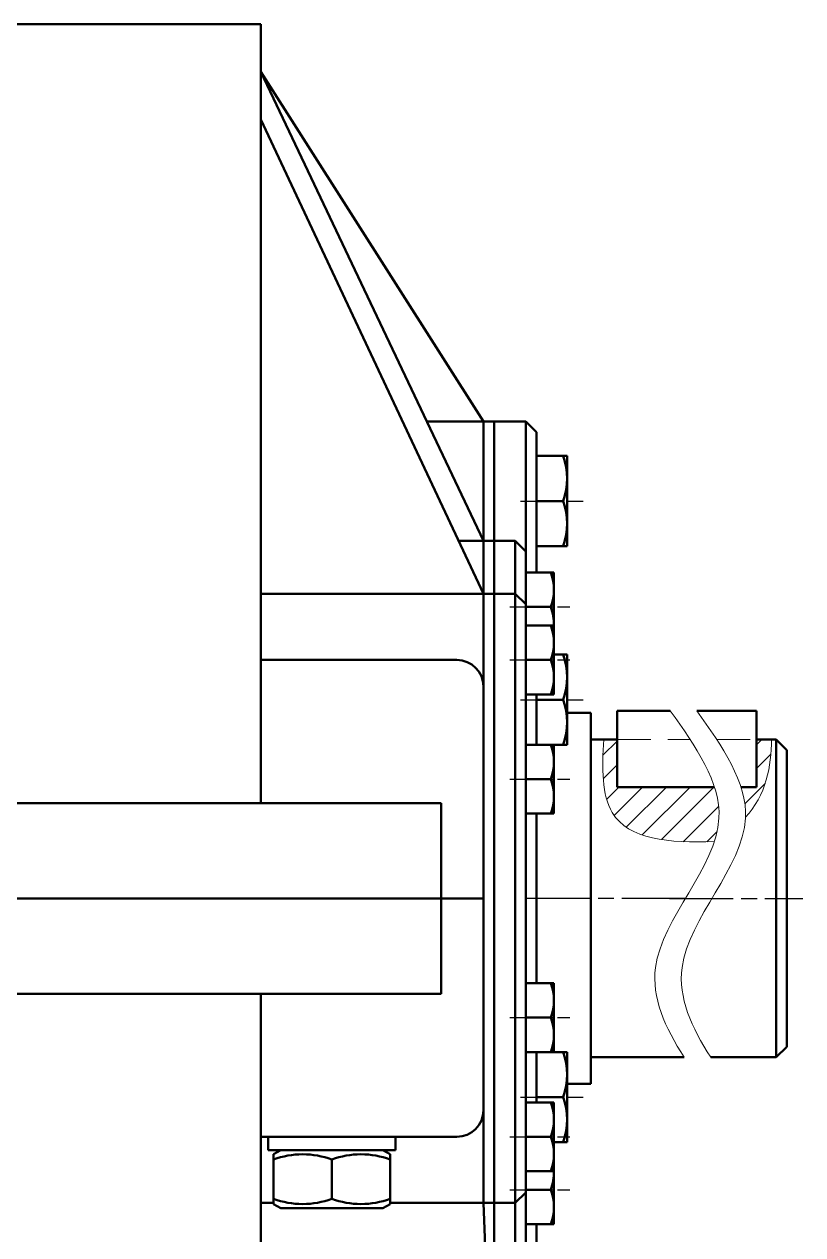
# Model space of a CAD drawing. Header units: millimetres. Extents: x -644475 to -321976, y 914968 to 1830177.
# Drawn here: x -323376.4 to -323229.5, y 915890.7 to 916119.2 of the extents above; entities that cross this region are included whole.
import ezdxf

# ---------------------------------------------------------------- set-up
doc = ezdxf.new("R2010")
doc.units = ezdxf.units.MM
for name, pattern in [('AM_ISO08W050', [18, 12, -1.5, 3, -1.5]), ('AM_ISO08W050x2', [9, 6, -0.75, 1.5, -0.75]), ('HIDDEN', [9.525, 6.35, -3.175])]:
    doc.linetypes.add(name, pattern=pattern)
for name, color, linetype, lineweight in [('1. NET DAM', 7, 'Continuous', 50), ('2. NET KHUAT', 86, 'HIDDEN', 15), ('4. NET MANH', 86, 'Continuous', 15), ('AM_0N', 7, 'Continuous', 50), ('AM_7', 4, 'AM_ISO08W050', 25)]:
    doc.layers.add(name, color=color, linetype=linetype, lineweight=lineweight)

msp = doc.modelspace()

# ---------------------------------------------------------------- hatches: boundary and pattern name
at = {"layer": '4. NET MANH'}
h = msp.add_hatch(dxfattribs=at)
h.set_pattern_fill('ANSI31', color=1)
edge = h.paths.add_edge_path()
edge.add_spline(control_points=[(-323246.151, 915964.974), (-323245.667, 915966.442), (-323244.925, 915969.874), (-323245.49, 915973.291), (-323246.118, 915975.245)], knot_values=[15.834507, 15.834507, 15.834507, 15.834507, 20.6281763, 27.0536613, 27.0536613, 27.0536613, 27.0536613], degree=3, periodic=0)
edge.add_line((-323246.118, 915975.245), (-323264.466, 915975.245))
edge.add_line((-323264.466, 915975.245), (-323264.466, 915984.245))
edge.add_line((-323264.466, 915984.245), (-323267.008, 915984.245))
edge.add_spline(control_points=[(-323267.008, 915984.245), (-323267.36, 915978.829), (-323267.388, 915965.897), (-323254.699, 915964.603), (-323246.151, 915964.974)], knot_values=[2.9709284, 2.9709284, 2.9709284, 2.9709284, 17.2674935, 39.1955749, 39.1955749, 39.1955749, 39.1955749], degree=3, periodic=0)
edge = h.paths.add_edge_path()
edge.add_spline(control_points=[(-323240.263, 915969.569), (-323238.452, 915971.453), (-323235.824, 915976.443), (-323235.409, 915981.673), (-323235.35, 915984.245)], knot_values=[106.8109349, 106.8109349, 106.8109349, 106.8109349, 114.8552047, 122.5443992, 122.5443992, 122.5443992, 122.5443992], degree=3, periodic=0)
edge.add_line((-323235.35, 915984.245), (-323238.216, 915984.245))
edge.add_line((-323238.216, 915984.245), (-323238.216, 915975.245))
edge.add_line((-323238.216, 915975.245), (-323241.118, 915975.245))
edge.add_spline(control_points=[(-323241.118, 915975.245), (-323240.511, 915973.356), (-323240.189, 915971.465), (-323240.263, 915969.569)], knot_values=[15.834507, 15.834507, 15.834507, 15.834507, 22.045362, 22.045362, 22.045362, 22.045362], degree=3, periodic=0)

# ---------------------------------------------------------------- linework, layer by layer
at = {"layer": '1. NET DAM'}
for p, q in [((-323547.716, 916119.245), (-323331.716, 916119.245)), ((-323331.716, 915972.245), (-323331.716, 916119.245)), ((-323289.716, 916044.245), (-323331.716, 916110.245)), ((-323331.716, 916110.245), (-323289.716, 916021.745)), ((-323331.716, 916101.288), (-323289.716, 916011.745)), ((-323300.394, 916044.245), (-323281.716, 916044.245)), ((-323289.716, 916044.245), (-323289.716, 915896.745)), ((-323287.716, 916044.245), (-323287.716, 915864.245)), ((-323281.716, 916044.245), (-323279.716, 916042.245)), ((-323281.716, 916019.745), (-323281.716, 916044.245)), ((-323279.716, 916042.245), (-323279.716, 916015.745)), ((-323283.716, 916021.745), (-323294.406, 916021.745)), ((-323283.716, 916021.745), (-323281.716, 916019.745)), ((-323283.716, 915886.745), (-323283.716, 916021.745)), ((-323281.716, 915888.745), (-323281.716, 916019.745)), ((-323331.716, 916011.745), (-323283.716, 916011.745)), ((-323331.716, 916011.745), (-323318.316, 916011.745)), ((-323283.716, 916011.745), (-323281.716, 916009.745)), ((-323331.716, 915999.245), (-323294.716, 915999.245)), ((-323331.716, 915999.245), (-323318.316, 915999.245)), ((-323279.716, 915992.745), (-323279.716, 915983.245)), ((-323269.466, 915989.245), (-323273.916, 915989.245)), ((-323269.466, 915954.245), (-323269.466, 915989.245)), ((-323264.466, 915989.645), (-323264.466, 915988.645)), ((-323254.466, 915989.645), (-323264.466, 915989.645)), ((-323264.466, 915988.645), (-323264.466, 915984.245)), ((-323238.216, 915989.645), (-323249.466, 915989.645)), ((-323238.216, 915984.245), (-323238.216, 915989.645)), ((-323238.216, 915984.245), (-323238.216, 915988.645)), ((-323264.466, 915984.245), (-323269.466, 915984.245)), ((-323264.466, 915975.245), (-323264.466, 915984.245)), ((-323234.466, 915984.245), (-323238.216, 915984.245)), ((-323234.466, 915984.245), (-323238.216, 915984.245)), ((-323238.216, 915984.245), (-323238.216, 915975.245)), ((-323234.466, 915954.245), (-323234.466, 915984.245)), ((-323234.466, 915984.245), (-323232.466, 915982.245)), ((-323232.466, 915954.245), (-323232.466, 915982.245)), ((-323246.118, 915975.245), (-323264.466, 915975.245)), ((-323238.216, 915975.245), (-323241.118, 915975.245)), ((-323532.876, 915972.245), (-323297.716, 915972.245)), ((-323297.716, 915972.245), (-323331.716, 915972.245)), ((-323297.716, 915972.245), (-323297.716, 915936.245)), ((-323279.716, 915970.245), (-323279.716, 915938.245)), ((-323386.368, 915954.245), (-323331.716, 915954.245)), ((-323289.716, 915954.245), (-323331.716, 915954.245)), ((-323269.466, 915954.245), (-323269.466, 915919.245)), ((-323234.466, 915954.245), (-323234.466, 915924.245)), ((-323232.466, 915954.245), (-323232.466, 915926.245)), ((-323533.596, 915936.245), (-323297.716, 915936.245)), ((-323331.716, 915936.245), (-323331.716, 915781.245)), ((-323279.716, 915925.245), (-323279.716, 915915.745)), ((-323251.832, 915924.245), (-323269.466, 915924.245)), ((-323246.832, 915924.245), (-323234.466, 915924.245)), ((-323232.466, 915926.245), (-323234.466, 915924.245)), ((-323269.466, 915919.245), (-323273.916, 915919.245)), ((-323294.716, 915909.245), (-323331.716, 915909.245)), ((-323331.716, 915896.745), (-323329.316, 915896.745)), ((-323307.316, 915896.745), (-323283.716, 915896.745)), ((-323289.716, 915896.745), (-323284.716, 915773.245)), ((-323283.716, 915896.745), (-323281.716, 915898.745)), ((-323279.716, 915892.745), (-323279.716, 915866.245))]:
    msp.add_line(p, q, dxfattribs=at)
for centre, start, end in [((-323294.716, 915994.245), 0, 90), ((-323294.716, 915914.245), 270, 0)]:
    msp.add_arc(centre, 5, start, end, dxfattribs=at)
at = {"layer": '2. NET KHUAT'}
for p, q in [((-323264.466, 915984.245), (-323250.735, 915984.245)), ((-323245.735, 915984.245), (-323238.216, 915984.245))]:
    msp.add_line(p, q, dxfattribs=at)
at = {"layer": '4. NET MANH'}
for points, knots in [([(-323254.466, 915989.645), (-323249.687, 915982.907), (-323238.334, 915966.901), (-323262.202, 915944.831), (-323255.465, 915929.876), (-323251.832, 915924.245)], [0, 0, 0, 0, 22.2599921, 52.8779747, 71.4296545, 71.4296545, 71.4296545, 71.4296545]), ([(-323249.466, 915989.645), (-323244.687, 915982.907), (-323233.334, 915966.901), (-323257.202, 915944.831), (-323250.465, 915929.876), (-323246.832, 915924.245)], [0, 0, 0, 0, 22.2599921, 52.8779747, 71.4296545, 71.4296545, 71.4296545, 71.4296545]), ([(-323267.008, 915984.245), (-323267.36, 915978.829), (-323267.388, 915965.897), (-323254.699, 915964.603), (-323246.151, 915964.974)], [2.9709284, 2.9709284, 2.9709284, 2.9709284, 17.2674935, 39.1955749, 39.1955749, 39.1955749, 39.1955749]), ([(-323240.263, 915969.569), (-323238.452, 915971.453), (-323235.824, 915976.443), (-323235.409, 915981.673), (-323235.35, 915984.245)], [106.8109349, 106.8109349, 106.8109349, 106.8109349, 114.8552047, 122.5443992, 122.5443992, 122.5443992, 122.5443992])]:
    msp.add_open_spline(points, degree=3, knots=knots, dxfattribs=at)
at = {"layer": 'AM_0N'}
for p, q in [((-323273.916, 916037.745), (-323279.716, 916037.745)), ((-323279.716, 916037.745), (-323279.716, 916036.945)), ((-323279.716, 916036.945), (-323279.716, 916021.545)), ((-323273.916, 916020.745), (-323273.916, 916037.745)), ((-323274.677, 916029.245), (-323279.716, 916029.245)), ((-323279.716, 916021.545), (-323279.716, 916020.745)), ((-323279.716, 916020.745), (-323273.916, 916020.745)), ((-323281.716, 916013.245), (-323281.716, 916015.745)), ((-323281.716, 916015.745), (-323276.416, 916015.745)), ((-323276.416, 916015.745), (-323276.416, 916002.745)), ((-323281.716, 916013.245), (-323281.716, 916013.245)), ((-323281.716, 916013.245), (-323281.716, 916013.245)), ((-323281.716, 916013.245), (-323281.716, 916005.245)), ((-323281.716, 916005.245), (-323281.716, 916013.245)), ((-323276.998, 916009.245), (-323281.716, 916009.245)), ((-323281.716, 916003.245), (-323281.716, 916005.745)), ((-323281.716, 916005.745), (-323276.416, 916005.745)), ((-323281.716, 916002.745), (-323281.716, 916005.245)), ((-323281.716, 916005.245), (-323281.716, 916005.245)), ((-323281.716, 916005.245), (-323281.716, 916005.245)), ((-323276.416, 916005.745), (-323276.416, 915992.745)), ((-323281.716, 916003.245), (-323281.716, 916003.245)), ((-323281.716, 916003.245), (-323281.716, 916003.245)), ((-323281.716, 916003.245), (-323281.716, 915995.245)), ((-323281.716, 915995.245), (-323281.716, 916003.245)), ((-323276.416, 916002.745), (-323276.419, 916002.745)), ((-323273.916, 916000.245), (-323276.416, 916000.245)), ((-323273.916, 915983.245), (-323273.916, 916000.245)), ((-323276.998, 915999.245), (-323281.716, 915999.245)), ((-323281.716, 915992.745), (-323281.716, 915995.245)), ((-323281.716, 915995.245), (-323281.716, 915995.245)), ((-323281.716, 915995.245), (-323281.716, 915995.245)), ((-323276.416, 915992.745), (-323281.716, 915992.745)), ((-323279.716, 915992.745), (-323279.716, 915984.045)), ((-323274.677, 915991.745), (-323279.716, 915991.745)), ((-323279.716, 915984.045), (-323279.716, 915983.245)), ((-323281.716, 915980.745), (-323281.716, 915983.245)), ((-323281.716, 915983.245), (-323276.416, 915983.245)), ((-323279.716, 915983.245), (-323273.916, 915983.245)), ((-323276.416, 915983.245), (-323276.416, 915970.245)), ((-323281.716, 915980.745), (-323281.716, 915980.745)), ((-323281.716, 915980.745), (-323281.716, 915980.745)), ((-323281.716, 915980.745), (-323281.716, 915972.745)), ((-323281.716, 915972.745), (-323281.716, 915980.745)), ((-323276.998, 915976.745), (-323281.716, 915976.745)), ((-323281.716, 915970.245), (-323281.716, 915972.745)), ((-323281.716, 915972.745), (-323281.716, 915972.745)), ((-323281.716, 915972.745), (-323281.716, 915972.745)), ((-323276.416, 915970.245), (-323281.716, 915970.245)), ((-323281.716, 915935.745), (-323281.716, 915938.245)), ((-323281.716, 915938.245), (-323276.416, 915938.245)), ((-323276.416, 915938.245), (-323276.416, 915925.245)), ((-323281.716, 915935.745), (-323281.716, 915935.745)), ((-323281.716, 915935.745), (-323281.716, 915935.745)), ((-323281.716, 915935.745), (-323281.716, 915927.745)), ((-323281.716, 915927.745), (-323281.716, 915935.745)), ((-323276.998, 915931.745), (-323281.716, 915931.745)), ((-323281.716, 915925.245), (-323281.716, 915927.745)), ((-323281.716, 915927.745), (-323281.716, 915927.745)), ((-323281.716, 915927.745), (-323281.716, 915927.745)), ((-323276.416, 915925.245), (-323281.716, 915925.245)), ((-323273.916, 915925.245), (-323279.716, 915925.245)), ((-323279.716, 915925.245), (-323279.716, 915924.445)), ((-323279.716, 915925.245), (-323279.716, 915924.445)), ((-323279.716, 915924.445), (-323279.716, 915915.745)), ((-323273.916, 915908.245), (-323273.916, 915925.245)), ((-323281.716, 915913.245), (-323281.716, 915915.745)), ((-323281.716, 915915.745), (-323276.416, 915915.745)), ((-323274.677, 915916.745), (-323279.716, 915916.745)), ((-323276.416, 915915.745), (-323276.416, 915902.745)), ((-323281.716, 915913.245), (-323281.716, 915913.245)), ((-323281.716, 915913.245), (-323281.716, 915913.245)), ((-323281.716, 915913.245), (-323281.716, 915905.245)), ((-323281.716, 915905.245), (-323281.716, 915913.245)), ((-323304.316, 915909.245), (-323331.716, 915909.245)), ((-323330.316, 915909.245), (-323330.316, 915906.745)), ((-323306.316, 915906.745), (-323306.316, 915909.245)), ((-323276.998, 915909.245), (-323281.716, 915909.245)), ((-323276.416, 915908.245), (-323273.916, 915908.245)), ((-323330.316, 915906.745), (-323306.316, 915906.745)), ((-323327.916, 915906.745), (-323329.316, 915905.936)), ((-323329.316, 915905.936), (-323329.316, 915896.553)), ((-323308.716, 915906.745), (-323307.316, 915905.936)), ((-323307.316, 915905.936), (-323307.316, 915896.553)), ((-323281.716, 915903.245), (-323281.716, 915905.745)), ((-323276.419, 915905.745), (-323276.416, 915905.745)), ((-323276.416, 915905.745), (-323276.416, 915892.745)), ((-323318.316, 915904.952), (-323318.316, 915897.537)), ((-323281.716, 915902.745), (-323281.716, 915905.245)), ((-323281.716, 915905.245), (-323281.716, 915905.245)), ((-323281.716, 915905.245), (-323281.716, 915905.245)), ((-323281.716, 915903.245), (-323281.716, 915903.245)), ((-323281.716, 915903.245), (-323281.716, 915903.245)), ((-323281.716, 915903.245), (-323281.716, 915895.245)), ((-323281.716, 915895.245), (-323281.716, 915903.245)), ((-323276.416, 915902.745), (-323281.716, 915902.745)), ((-323276.998, 915899.245), (-323281.716, 915899.245)), ((-323329.316, 915896.553), (-323327.916, 915895.745)), ((-323307.316, 915896.553), (-323308.716, 915895.745)), ((-323308.716, 915895.745), (-323327.916, 915895.745)), ((-323281.716, 915892.745), (-323281.716, 915895.245)), ((-323281.716, 915895.245), (-323281.716, 915895.245)), ((-323281.716, 915895.245), (-323281.716, 915895.245)), ((-323276.416, 915892.745), (-323281.716, 915892.745))]:
    msp.add_line(p, q, dxfattribs=at)
for centre, radius, start, end in [((-323286.169, 916033.495), 12.253, 339.70545, 20.29455), ((-323286.169, 916024.995), 12.253, 339.70545, 20.29455), ((-323285.786, 916012.495), 9.37, 339.70545, 20.29455), ((-323285.786, 916005.995), 9.37, 358.47114, 20.29455), ((-323285.786, 916002.495), 9.37, 339.70545, 20.29455), ((-323286.169, 915995.995), 12.253, 339.70545, 20.29455), ((-323285.786, 915995.995), 9.37, 339.70545, 20.29455), ((-323286.169, 915987.495), 12.253, 339.70545, 20.29455), ((-323285.786, 915979.995), 9.37, 339.70545, 20.29455), ((-323285.786, 915973.495), 9.37, 339.70545, 20.29455), ((-323285.786, 915934.995), 9.37, 339.70545, 20.29455), ((-323285.786, 915928.495), 9.37, 339.70545, 20.29455), ((-323286.169, 915920.995), 12.253, 339.70545, 20.29455), ((-323285.786, 915912.495), 9.37, 339.70545, 20.29455), ((-323286.169, 915912.495), 12.253, 339.70545, 20.29455), ((-323285.786, 915905.995), 9.37, 339.70545, 20.29455), ((-323323.816, 915890.079), 15.857, 69.70545, 110.29455), ((-323312.816, 915890.079), 15.857, 69.70545, 110.29455), ((-323285.786, 915902.495), 9.37, 339.70545, 1.52886), ((-323285.786, 915895.995), 9.37, 339.70545, 20.29455), ((-323323.816, 915912.41), 15.857, 249.70545, 290.29455), ((-323312.816, 915912.41), 15.857, 249.70545, 290.29455)]:
    msp.add_arc(centre, radius, start, end, dxfattribs=at)
at = {"layer": 'AM_7', "linetype": 'AM_ISO08W050x2'}
for p, q in [((-323282.716, 916029.245), (-323270.916, 916029.245)), ((-323284.716, 916009.245), (-323273.416, 916009.245)), ((-323284.716, 915999.245), (-323273.416, 915999.245)), ((-323282.716, 915991.745), (-323270.916, 915991.745)), ((-323284.716, 915976.745), (-323273.416, 915976.745)), ((-323284.716, 915931.745), (-323273.416, 915931.745)), ((-323282.716, 915916.745), (-323270.916, 915916.745)), ((-323284.716, 915909.245), (-323273.416, 915909.245)), ((-323284.716, 915899.245), (-323273.416, 915899.245))]:
    msp.add_line(p, q, dxfattribs=at)
at = {"layer": 'AM_7'}
for p, q in [((-323251.599, 915954.245), (-323282.716, 915954.245)), ((-323254.599, 915954.245), (-323229.466, 915954.245))]:
    msp.add_line(p, q, dxfattribs=at)

doc.saveas('drawing.dxf')
